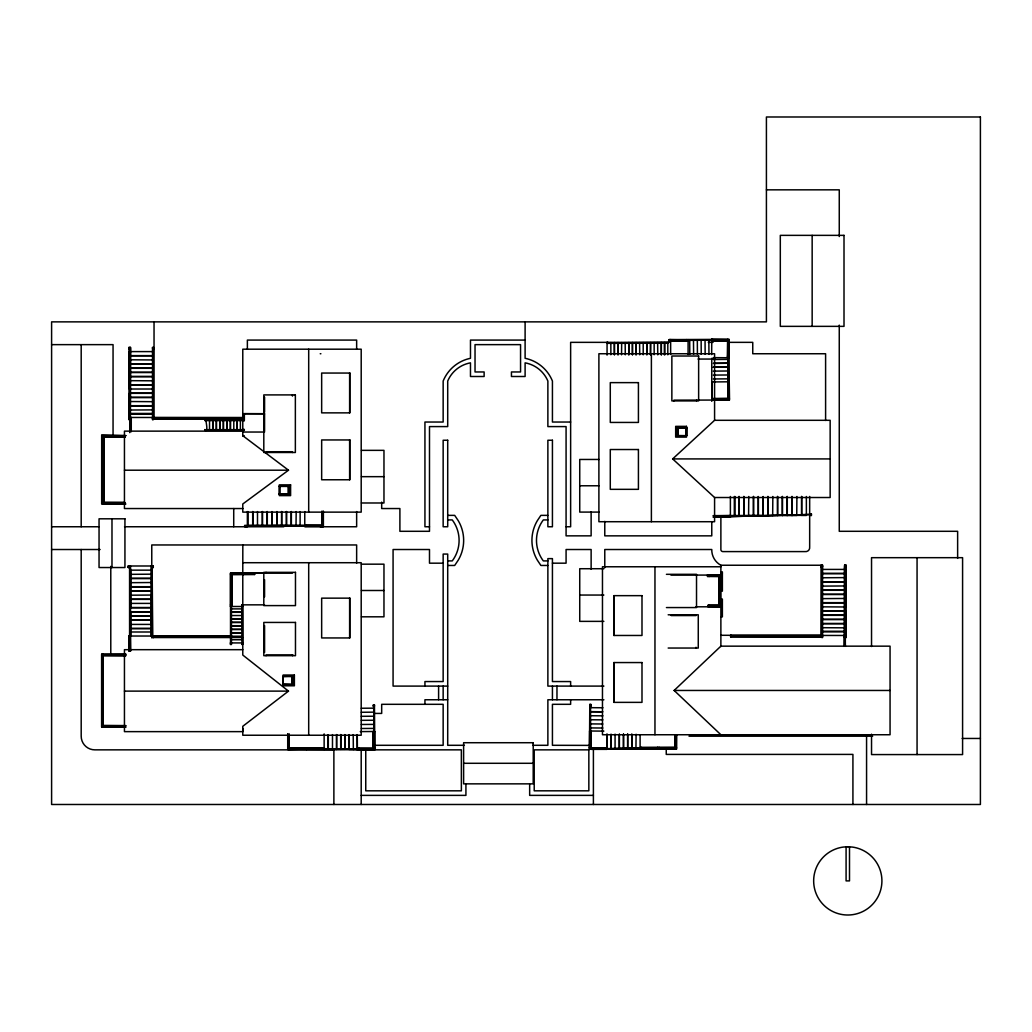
<?xml version="1.0" encoding="UTF-8"?>
<svg xmlns="http://www.w3.org/2000/svg" width="1032" height="1032" viewBox="0 0 1032 1032"><rect width="100%" height="100%" fill="white"/><g stroke="black" fill="none" stroke-linecap="round" stroke-linejoin="round"><path stroke-width="1.5" d="M373.713 731.495L374.1 706.456L374.087 731.495M669.123 339.605L711.77 340.354L711.77 339.412L669.123 339.605L669.123 341.128L688.099 341.128L669.123 341.128M711.77 340.354L688.099 339.98M728.141 381.801L728.141 357.756L728.863 357.756L729.056 381.801M728.502 381.801L728.515 357.756M821.614 635.286L821.807 566.762L822.001 635.286L822.014 631.262L845.763 631.262M720.878 635.286L845.144 635.48L844.37 635.286L844.576 565.239L846.085 565.239L846.085 637.595L845.324 637.595M844.576 635.286L844.563 566.762L846.085 566.762L844.576 566.762M607.409 343.217L667.807 343.217L607.242 343.333L607.242 342.353L607.242 343.333M676.541 734.694L676.541 748.961L589.453 749.219L589.801 704.456L590.923 704.456L590.91 705.978L589.788 705.965L589.801 704.456M590.356 731.017L590.162 705.978L590.162 731.004M606.88 749.361L606.997 734.178L606.88 749.361L590.975 749.361L591.117 731.004L589.595 731.004L589.453 749.219L640.111 748.019L640.111 748.961L676.541 748.961M711.654 354.595L711.77 339.412L729.198 339.541L729.056 357.756L727.534 357.756L727.676 339.412M287.722 733.881L287.722 749.451L328.163 748.742L328.163 734.745M283 676.502L292.869 676.024L292.869 684.809L283 684.332L283 676.502L292.43 676.592L292.43 684.229L283 684.332M686.732 435.646L677.198 436.123L677.198 427.338L686.732 427.816L686.732 435.646L677.624 435.543L677.624 427.906L686.732 427.816M241.875 604.971L242.778 604.971L241.875 604.971L241.875 606.494L242.778 606.494L230.523 606.494L231.426 606.494M231.852 574.437L230.523 574.63L254.594 574.502L254.594 572.979L232.045 572.992L232.045 604.971L230.523 604.971L231.426 604.971L231.426 644.432L230.523 644.432L230.523 573.108L230.523 606.494M231.426 642.923L230.523 642.923L242.778 642.923L241.875 642.923L241.875 644.432L242.778 644.432L241.875 644.432M708.197 605.487L708.081 606.803L708.081 605.294L720.349 605.294L708.081 605.294M708.881 605.487L708.881 606.623M719.549 605.487L719.549 606.623M730.643 636.808L730.643 635.286L730.643 636.808L822.568 636.808L730.759 636.615M731.43 635.48L731.43 636.615M374.448 704.933C375.003 708.468 371.675 704.701 374.448 704.933L374.797 749.709L287.722 749.451M590.923 704.456L589.943 704.637M130.509 348.945L129 348.945L130.509 348.945L130.329 417.47L130.509 347.423L129 347.423L129 419.766L129.761 419.766M130.329 348.752L130.509 347.423M152.71 348.752L154.039 348.945L152.71 348.752C151.369 346.507 155.806 347.784 152.71 347.616M129.748 418.979L131.27 418.979L129 418.979M152.517 417.47L152.517 418.979L243.32 419.108M154.039 417.47L154.039 418.979L154.039 321.868M153.278 567.497L151.769 567.497L153.278 567.497L153.278 565.988L128.239 565.988L128.239 567.497L129.761 567.497L129.955 636.022L129 636.022L129 651.205M129.568 566.168L129.761 636.808M153.278 565.988L153.097 567.316M129.194 637.35L130.329 637.35M231.594 636.022L129 636.022L130.522 636.022M356.646 563.175L356.646 544.961L151.769 544.961L151.769 637.544L151.769 636.022M153.278 636.022L153.278 637.544L153.278 636.022L152.336 636.022L152.143 567.497L152.71 636.022M231.852 604.971L232.045 573.108M241.991 574.321L241.991 573.186M254.594 572.979L254.594 574.502M125.775 727.083L101.678 727.083L101.678 654.236L125.969 654.236M711.77 340.934L711.77 339.412L711.77 340.934L729.005 340.87L729.056 357.756L729.198 339.541L711.77 339.412M713.099 339.605L713.099 340.741M729.198 339.541L711.964 339.605M727.534 357.756L727.676 339.541M373.326 732.823L374.474 732.823M673.935 400.906L673.935 400.158L729.392 400.016L729.25 381.801L727.728 381.801L729.25 381.801L729.392 400.016L713.551 400.145M729.25 381.801L711.822 381.943L711.964 400.158L729.392 400.016M713.293 398.829L713.293 399.965M373.287 749.709L374.797 749.709L374.797 748.187L373.287 748.187L373.468 749.516M374.797 748.187L357.382 748.329L357.265 734.655M727.87 400.016L727.921 381.995M713.293 515.832L730.385 515.639M707.552 576.475L707.552 574.966L707.552 576.475L720.349 576.604L719.02 576.411M720.155 605.294L720.349 575.082L720.349 606.803L708.197 606.623M590.975 749.219L591.117 731.004M589.453 749.219L590.781 749.026M606.687 748.032L589.453 747.697L606.687 748.032L606.687 749.168M821.046 566.762L822.568 566.762L821.046 566.762L821.807 566.762L821.807 637.595M821.046 636.938L821.046 565.239L822.568 565.239L822.568 637.595M844.576 565.239L846.085 565.239M821.046 636.808L821.046 635.286M730.759 635.48L822.568 635.286M720.878 734.745L674.141 690.46L720.878 646.161L890.061 646.161L890.061 734.745L602.469 734.745L602.469 566.774L720.878 566.774M672.645 458.918L714.583 420.308L830.154 420.308L830.154 497.514L714.583 497.514L672.645 458.918L830.154 458.918M809.888 515.265L811.41 515.458L811.41 513.936L809.668 513.936L809.888 515.265L811.41 515.458M811.41 513.936L811.191 515.265M304.762 511.575L304.762 526.539L323.377 526.539L323.377 511.253M306.091 525.469L306.091 526.385M242.778 574.695L242.778 655.049L288.496 691.118L242.778 726.296L242.778 735.236L361.2 735.236L361.2 562.711L242.778 562.711M608.39 342.482L608.558 343.333M288.496 470.205L242.778 503.99L242.778 512.13L361.2 512.13L361.2 349.19L242.778 349.19L242.778 435.685L288.496 470.205L124.446 470.205M244.842 526.604L244.623 525.52L246.364 525.52L246.364 526.759L244.842 526.604L244.623 525.52M244.842 525.675L246.364 525.52M289.089 485.84L279.208 486.317L289.089 485.84L289.089 494.625L279.208 494.147L289.089 494.625M292.869 676.024L292.004 676.502L292.004 684.332L292.869 684.809M677.198 436.123L678.076 435.646L678.076 427.816L677.198 427.338M242.971 414.477L244.107 414.477M244.3 413.767L244.3 420.553L244.3 413.767L242.778 413.767L242.778 420.553M244.107 419.869L204.839 419.766L205.033 420.45M206.361 420.553C204.723 417.973 209.251 433.195 204.839 429.531L204.839 430.318L244.3 430.318L244.3 429.531C242.391 428.719 242.391 431.131 244.3 430.318M244.3 429.531L244.107 430.215M606.868 748.6L640.111 748.213L636.086 748.252M606.88 748.781L640.111 748.394M688.099 340.367L711.783 340.173M713.267 359.51L728.153 359.394M713.396 367.224L728.205 367.095L713.254 367.25M713.293 371.12L728.244 370.991M713.318 375.093L728.269 374.977M713.344 378.963L728.295 378.847M373.481 705.14L374.319 705.127M373.481 706.275L374.319 706.262M361.303 708.249L373.726 708.158M361.329 712.274L373.752 712.157M361.316 716.311L373.778 716.221M361.342 720.336L373.816 720.246M361.368 724.477L373.842 724.387M361.406 728.502L373.881 728.411M360.271 731.611L374.655 731.495L374.616 749.516M370.049 749.748L357.382 749.838L357.382 748.329L373.287 748.51M153.084 417.47L153.278 348.945L153.084 417.47L153.071 413.445L129.322 413.445M766.415 189.836L839.261 189.836L839.261 236.547M525.107 340.083L470.476 340.083L470.476 358.298A37.681 37.681 0 0 0 443.154 381.053L443.154 422.036L424.939 422.036L424.939 526.759L429.493 526.759M711.964 340.741L727.676 340.831M708.287 342.353L713.048 342.353M728.927 342.353L752.754 342.353L752.754 353.744L825.6 353.744L825.6 420.45M608.558 342.856L669.123 342.366L570.632 342.353L570.632 526.759L566.078 526.759M51.6 344.636L113.056 344.636L113.056 435.194M129 347.423L130.329 347.616M129 351.835L129.761 351.835M152.517 351.835L153.278 351.835M320.23 353.744L320.887 353.744M129.322 355.627L152.968 355.627M129.322 355.769L152.852 355.769M727.728 357.562L728.863 357.562M698.058 359.059L714.583 359.059M130.896 359.794L153.071 359.949L153.071 363.974L130.909 363.974M130.896 364.115L152.968 364.115L152.968 368.14L130.896 368.14M130.909 368.295L153.071 368.295L153.071 372.32L130.909 372.32M130.896 372.475L152.968 372.475L152.968 380.666M130.896 376.487L152.968 376.487M130.896 376.641L152.968 376.641M130.896 380.666L153.071 380.821L153.071 389.012L130.909 389.012M130.909 384.846L153.071 384.846M130.909 384.988L153.071 384.988M131.309 393.192L152.813 393.192M130.896 393.334L152.852 393.334M130.896 397.359L152.852 397.359M130.896 397.513L152.852 397.513M711.964 398.636L729.392 398.494L711.964 398.636L711.964 400.158M130.896 401.538L152.968 401.68M130.896 405.705L152.968 405.705L152.813 389.167M130.909 405.86L153.175 405.86L153.175 409.885L129.322 410.027M244.365 413.677L264.579 413.677M130.896 414.051L152.968 414.051L152.968 410.027M243.887 417.599L129.748 417.47L131.27 417.47L131.27 431.75M152.71 417.663L243.539 417.663M152.71 418.798L243.539 418.889M206.361 420.024L242.778 420.024M206.361 420.282L242.778 420.282M204.839 420.553L244.3 420.553M570.632 422.036L552.43 422.036L552.43 381.053A37.681 37.681 0 0 0 525.107 358.298L525.107 321.868M206.361 429.673L242.778 429.673M206.361 430.047L242.778 430.047M204.839 430.318L206.361 430.318M242.778 431.131L124.446 431.131L124.446 508.544L242.907 508.544M242.778 432.034L264.514 432.034M124.911 503.797L102.439 503.977L102.439 435.685L125.865 435.685M361.471 450.352L383.969 450.352L383.969 502.984L361.471 502.984M266.062 451.732L292.456 451.732L292.456 452.493M599.024 459.459L579.739 459.459L579.739 512.091L599.024 512.091M361.471 476.668L383.969 476.668M579.739 485.775L599.024 485.775M279.285 486.42L288.637 486.42L288.637 494.057L279.285 494.057M124.911 502.468L102.439 502.468L124.911 502.558M125.878 503.99L101.678 503.99L101.678 434.846L125.814 435.594M447.707 515.368L454.686 515.368L458.221 520.631A38.713 38.713 0 0 1 458.221 560.183L454.686 565.459L447.707 565.459M547.876 515.368L540.884 515.368L537.362 520.631A38.713 38.713 0 0 0 537.362 560.183L540.884 565.459L547.876 565.459M748.768 515.368L763.035 515.316L763.035 496.844M796.91 515.368L801.554 515.368L801.554 496.495M713.293 515.639L748.587 515.458L748.768 496.495M713.293 516.967L730.385 517.161L713.293 517.161M447.707 519.922L452.261 519.922A34.146 34.146 0 0 1 452.261 560.905L447.707 560.905M547.876 519.922L543.322 519.922A34.146 34.146 0 0 0 543.322 560.905L547.876 560.905M304.762 525.314L323.377 525.314L286.561 525.159L286.561 511.562M322.048 525.662L323.184 525.662M304.762 526.539L323.377 526.539M51.6 526.759L98.853 526.759M124.537 526.759L283.8 526.759M320.23 526.759L356.646 526.759L356.646 511.575M51.6 549.514L100.104 549.514M443.154 563.175L429.493 563.175L429.493 549.514L393.076 549.514L393.076 686.099L447.707 686.099M552.43 563.175L566.078 563.175L566.078 549.514L591.13 549.514L591.13 569.251M361.471 564.169L383.969 564.169L383.969 616.813L361.471 616.813M604.778 567.729L604.778 549.514L711.77 549.514A17.402 17.402 0 0 0 720.878 565.239L822.568 565.239M128.239 567.497L129.761 567.497L129.581 636.022M603.849 568.722L579.739 568.722L579.739 621.367L603.849 621.367M129.761 568.864L130.522 568.864M844.176 569.419L822.117 569.419L822.22 577.623M821.807 569.651L822.568 569.651M151.472 570.154L130.858 570.154L130.858 607.564L151.562 607.564L151.562 599.373L130.858 599.373M720.878 571.883L722.374 571.883L722.374 591.155L720.878 591.155M254.04 572.773L265.288 572.773M230.523 573.108L292.482 573.108M230.716 573.302L231.852 573.302M822.117 573.444L844.176 573.444M720.878 573.521L722.374 573.521M822.22 573.598L844.189 573.598M130.858 574.334L151.472 574.179M232.045 574.321L254.414 574.308M666.427 574.321L696.523 574.321L696.523 607.564L666.427 607.564M707.552 574.966L720.155 575.275M670.942 575.082L720.878 575.082M844.189 577.623L822.014 577.765L822.014 581.79L844.176 581.79M130.858 578.359L151.381 578.359M130.858 578.5L151.562 578.5M844.176 581.945L822.117 581.945L822.117 585.97M130.858 582.68L151.562 582.525M844.176 585.97L822.014 586.112L822.014 590.136L844.176 590.136M130.858 586.705L151.472 586.705M130.858 586.847L151.562 586.847M844.176 590.291L822.117 590.291L822.014 606.829L845.311 606.984M361.471 590.498L383.969 590.498M130.858 590.872L151.562 590.872M130.858 591.026L151.472 591.026M822.117 594.316L844.176 594.316M822.117 594.458L844.176 594.458M130.858 595.193L151.472 595.051M579.739 595.051L603.849 595.051M720.194 597.347L719.278 597.257L719.291 598.857L720.194 598.857M822.014 598.637L844.176 598.483M720.878 599.063L722.374 599.063L722.374 616.852L720.878 616.852M130.858 599.218L151.472 599.218L151.472 595.193M822.014 602.662L844.176 602.662M822.014 602.804L844.176 602.804M130.858 603.398L151.562 603.398M242.778 604.842L264.514 604.842M695.826 606.803L720.878 606.803M130.561 607.719L151.343 607.719L151.472 624.27M231.271 608.893L242.03 608.893M822.272 611.009L845.311 611.009M822.22 611.15L844.189 611.15M130.561 611.744L151.343 611.744M151.381 611.886L130.858 611.886L130.858 636.022M231.271 612.066L242.03 612.066M231.271 612.311L242.03 612.311M668.168 614.801L698.264 614.801L698.264 648.044L668.168 648.044M822.22 615.175L844.189 615.175M822.22 615.33L844.189 615.33M231.271 615.536L242.03 615.536M671.135 615.562L696.007 615.562L696.007 614.801M130.858 615.91L151.381 615.91M130.858 616.065L151.381 616.065M231.271 618.71L242.03 618.71M231.271 619.045L242.03 619.045M822.22 619.355L844.189 619.355M822.117 619.497L844.176 619.497M231.271 622.219L242.03 622.219M231.271 622.554L242.03 622.554M844.176 623.522L822.117 623.522L822.272 606.984M844.163 623.676L821.911 623.676L821.911 627.701L845.763 627.843M130.858 624.412L151.652 624.412L151.652 628.436L130.858 628.436M231.271 625.715L242.03 625.715M231.271 626.05L242.03 626.05M130.858 628.591L151.472 628.591L151.472 632.616M231.271 629.223L242.03 629.223M231.271 629.559L242.03 629.559M844.176 631.868L822.117 631.868L822.117 627.843M130.858 631.997L151.562 631.997L151.562 636.022M231.271 632.732L242.03 632.732M231.271 633.067L242.03 633.067M151.949 636.215L242.03 636.241M846.085 636.808L843.815 636.808L845.324 636.808M151.769 637.544L242.778 637.544M231.271 639.75L242.03 639.75M230.639 644.252L231.426 644.432M242.778 649.683L124.446 649.683L124.446 731.636L242.907 731.636L242.855 728.605M101.871 654.43L125.775 654.327M292.895 654.92L266.062 654.92L266.062 655.681M283.271 676.218L293.462 676.218L293.462 684.616L283.271 684.616M603.888 686.099L547.876 686.099L547.876 558.622L552.43 558.622L552.43 681.559L570.632 681.559L570.632 686.099M674.141 690.46L890.061 690.46M124.446 691.118L288.496 691.118M447.707 699.761L424.939 699.761L424.939 704.314M603.888 699.761L547.876 699.761L547.876 745.298L532.693 745.298M373.868 713.422L381.685 713.422L381.685 704.314L443.154 704.314L443.154 745.298L374.268 745.298M125.775 725.586L101.678 725.573L125.775 725.754M101.871 726.889L125.775 726.979M603.849 731.12L589.595 731.004L590.923 731.198M373.145 731.495L374.655 731.495L373.145 731.495L373.145 748.329M689.015 736.19L872.646 736.19M962.185 738.461L980.4 738.461M464.4 745.298L447.707 745.298L447.707 554.068L443.154 554.068L443.154 681.559L424.939 681.559L424.939 686.099M640.304 747.632L676.541 747.452L640.111 747.452L640.304 748.781M615.227 748.858L627.598 748.884L627.598 734.1M606.88 749.038L615.072 749.038L615.072 734.126M332.343 749.232L328.318 749.232L328.318 734.836M357.382 749.529L349.177 749.529L349.177 734.616M463.613 763.293L533.209 763.293M361.2 795.375L465.922 795.375L465.922 784.423M593.4 795.375L529.661 795.375L529.661 784.539M154.039 348.945L153.278 348.945L153.278 419.766M242.778 413.677L264.514 413.767M713.215 357.64L729.056 357.756M589.93 705.785L590.91 705.978M590.536 707.668L602.959 707.771M590.51 711.68L602.869 711.77L590.51 711.693M590.472 715.731L602.946 715.834M590.446 719.756L602.92 719.859M590.407 723.896L602.882 724M590.381 727.921L602.856 728.024M324.151 748.69L357.395 749.077L357.382 749.838L461.368 749.851L461.368 790.822L365.754 790.822L365.754 749.851M670.645 341.128L670.645 339.605L670.645 354.466M843.995 635.48L843.905 646.38M102.439 435.685L102.529 503.977M103.768 503.797L103.948 435.685L103.768 503.977M151.769 565.988L151.949 567.316M128.239 565.988L128.432 567.316M728.141 357.769L728.321 381.814M708.855 340.199L708.958 354.221M705.049 340.225L705.153 354.26M701.128 340.25L701.231 354.286M697.322 340.289L697.426 354.324M693.491 340.315L693.607 354.286M689.698 340.354L689.802 354.324M373.7 706.456L373.907 731.507M373.339 704.946L373.352 706.468M957.632 558.389L957.632 531.299L839.261 531.299L839.261 325.132M917.061 557.68L917.061 754.573M871.537 646.509L871.537 557.68L962.585 557.68L962.585 754.573L871.537 754.573L871.537 734.203M866.57 736.19L866.57 804.483M852.922 804.483L852.922 754.405L666.246 754.405L666.246 748.174M849.504 846.872L849.504 880.889L846.085 880.889L846.085 846.872M845.905 565.433L845.905 566.568M845.763 569.419L845.763 606.829M845.763 611.15L845.763 635.286M845.324 566.762L845.324 646.38L845.144 635.48M844.757 565.433L844.757 566.568M822.375 565.433L822.375 566.568M822.375 635.48L822.375 636.615M821.24 565.433L821.24 566.568M812.158 235.361L812.158 326.357M809.668 496.457L809.668 547.037A4.025 4.025 0 0 1 805.115 551.591L722.916 551.591A2.038 2.038 0 0 1 720.878 549.514L720.878 515.768M806.366 496.495L806.366 515.458L801.722 515.458L801.722 496.495M796.91 496.495L796.743 515.548L763.203 515.548L763.203 496.508M792.099 496.508L792.099 515.548M791.918 496.495L791.918 515.458M787.287 496.495L787.287 515.458M787.106 496.508L787.106 515.548M782.462 496.508L782.462 515.548M782.295 496.495L782.295 515.458M777.651 496.495L777.651 515.458M777.483 496.495L777.483 515.458M772.839 496.495L772.671 515.548M768.027 496.508L768.027 515.548M767.847 496.508L767.847 515.548M758.391 496.844L758.391 515.316M758.223 496.495L758.223 515.368M753.579 496.495L753.579 515.368M753.412 496.495L753.412 515.368M743.956 496.495L743.956 515.458M743.775 496.508L743.775 515.639M739.131 496.508L739.131 515.639M738.964 496.495L738.964 515.458M735.029 496.508L735.029 515.548M734.32 496.495L734.32 515.458M730.385 496.482L730.385 517.161M730.192 515.832L730.192 516.967M729.056 381.995L729.198 399.823M727.728 381.801L727.87 400.158M720.878 565.239L720.878 646.548M719.575 605.384L719.575 606.713M719.02 575.275L718.917 605.294L718.827 574.966M714.583 398.61L714.583 353.744L598.895 353.744L598.895 521.715L714.583 521.715L714.583 497.514M714.583 399.707L714.583 420.308M712.157 398.829L712.157 399.965M711.77 358.298L711.77 401.319M711.77 522.205L711.77 535.853L604.778 535.853L604.778 521.392M708.984 605.294L708.984 606.803M696.548 400.158L696.548 400.906M696.007 647.283L696.007 648.044M688.099 339.605L688.099 354.466M687.905 339.799L687.905 340.934M686.125 427.906L686.125 435.543M676.45 734.694L676.347 748.781M675.212 734.694L675.018 748.961L675.018 734.694M669.317 339.799L669.317 340.934M667.807 342.572L667.807 354.802M664.866 342.572L664.866 354.75M664.337 342.572L664.337 354.802M661.383 342.572L661.383 354.75M661.254 342.572L661.254 354.853M657.642 342.572L657.771 354.853M654.959 566.774L654.959 734.745M654.159 342.572L654.159 354.75M651.385 353.744L651.385 521.715M646.948 342.572L646.948 354.698M646.819 342.856L646.819 354.724M643.207 342.572L643.207 354.802M640.111 734.952L640.111 748.961M639.595 342.572L639.724 354.802M636.112 342.572L636.112 354.802M635.983 342.572L635.983 354.75M636.086 734.255L635.944 748.742L631.919 748.742L631.919 734.345M632.513 342.572L632.513 354.75M632.384 342.572L632.384 354.75M631.765 734.113L631.765 748.961L627.74 748.961L627.74 734.113M628.901 342.572L628.901 354.75M628.772 342.572L628.772 354.802M625.16 342.572L625.289 354.802M623.573 734.1L623.573 748.884M623.418 734.1L623.418 748.884M621.677 342.572L621.548 354.802M619.394 734.1L619.394 748.884M619.252 734.371L619.252 748.858M618.078 342.572L618.078 354.802M617.949 342.572L617.949 354.698M614.466 342.572L614.466 354.698M614.337 342.572L614.337 354.75M614.053 595.658L614.053 635.467M614.053 662.557L614.053 702.366M610.854 342.572L610.854 354.75M607.061 342.353L607.061 355.111M593.4 748.419L593.4 804.483M591.13 511.756L591.13 535.853L566.078 535.853L566.078 426.59L547.876 426.59L547.876 381.053A30.573 30.573 0 0 0 525.107 362.851L525.107 376.499L511.446 376.499L511.446 371.959L520.554 371.959L520.554 344.636L475.03 344.636L475.03 371.959L484.124 371.959L484.124 376.499L470.476 376.499L470.476 362.851A30.573 30.573 0 0 0 447.707 381.053L447.707 426.59L429.493 426.59L429.493 531.299L399.9 531.299L399.9 508.544L381.685 508.544L381.685 502.12M590.536 705.978L590.549 731.004M590.162 745.388L552.43 745.298L552.43 704.314L570.632 704.314L570.632 699.761M589.788 731.198L589.788 747.839M556.97 686.099L556.97 699.761M552.43 686.099L552.43 699.761M443.154 686.099L443.154 699.761M438.6 686.099L438.6 699.761M373.326 731.688L373.287 749.838M361.2 749.851L361.2 804.483M357.575 748.51L357.575 749.658M357.24 734.616L357.24 749.529M356.646 349.19L356.646 340.083L247.37 340.083L247.37 349.19M353.202 734.616L353.357 749.529M349.616 373.055L349.616 412.865M349.616 439.955L349.616 479.764M349.616 598.147L349.616 637.944M349.035 734.848L349.035 749.348L345.01 749.348L345.01 734.848M344.856 734.591L344.856 749.374L332.485 749.451L332.485 734.603M340.831 734.591L340.831 749.374M340.689 734.591L340.689 749.374M336.664 734.591L336.664 749.374M336.509 734.603L336.509 749.451M333.878 804.483L333.878 749.851L94.854 749.851A13.635 13.635 0 0 1 81.193 736.19L81.193 549.514M324.138 733.881L324.138 749.451M323.184 511.33L323.184 526.385M308.697 349.19L308.697 512.13M308.697 562.711L308.697 735.236M304.956 525.469L304.956 526.385M300.119 511.575L300.119 525.236M296.184 511.562L296.016 525.314M292.727 676.218L292.727 684.616M292.456 394.908L292.456 396.082M292.495 654.92L292.495 655.681M291.372 511.588L291.372 525.314M291.205 511.562L291.205 525.159M289.231 734.152L289.231 749.451L289.05 734.152M288.212 486.317L288.212 494.147M287.812 734.152L287.902 749.258M286.38 511.55L286.38 525.095L272.113 525.056L272.113 511.808M281.736 511.55L281.736 525.095M281.568 511.55L281.568 525.095M279.788 486.42L279.788 494.057M276.924 511.55L276.924 525.095M276.757 511.808L276.757 525.056M271.945 511.575L271.945 525.236L248.041 525.236L248.041 511.575M267.301 511.575L267.301 525.236M267.12 511.575L267.12 525.236M266.062 572.347L266.062 573.108M264.579 397.127L264.579 412.181M264.566 414.167L264.566 431.35M264.566 579.674L264.566 596.857M264.579 625.547L264.579 652.43M262.489 511.575L262.489 525.236M262.309 511.562L262.309 525.159M257.497 511.562L257.497 525.159M252.853 511.562L252.853 525.159M252.685 511.575L252.685 525.236M247.37 511.575L247.37 526.759M246.145 525.675L246.145 526.604M242.83 544.961L242.778 573.108M242.481 606.494L242.623 642.923M242.03 606.494L242.03 642.923M240.379 420.411L240.379 429.673M237.205 420.411L237.205 429.673M236.973 420.411L236.973 429.673M233.8 420.411L233.8 429.673M233.722 508.544L233.722 526.759M231.129 606.494L231.129 642.923M230.575 420.411L230.575 429.673M230.523 642.923L230.523 644.432M230.239 420.411L230.239 429.673M227.066 420.411L227.066 429.673M226.73 420.411L226.73 429.673M223.557 420.411L223.557 429.673M223.222 420.411L223.222 429.673M220.048 420.411L220.048 429.673M219.713 420.411L219.713 429.673M216.539 420.411L216.539 429.673M216.204 420.411L216.204 429.673M213.031 420.411L213.031 429.673M212.695 420.411L212.695 429.673M209.535 420.411L209.535 429.673M153.845 347.616L153.845 348.752M152.852 359.794L152.968 351.602L129.322 351.602L129.322 389.012M152.517 347.423L152.517 419.766M151.007 565.988L151.007 636.022M130.522 565.988L130.522 651.205L130.329 636.215M129.942 417.663L129.942 431.75M129.761 348.945L129.748 432.64M129.181 347.616L129.181 348.752M129.322 393.334L129.322 417.47M129.194 636.215L129.194 651.205M111.985 518.812L111.985 567.535M110.785 566.375L110.785 654.236M101.678 654.236L101.678 727.083M81.193 344.636L81.193 526.759M102.62 437.013L124.911 437.194L102.62 437.013M101.871 655.565L125.775 655.655L101.871 655.565M103.2 654.236L103.2 727.083L103.2 654.236M243.32 572.992L243.32 574.514L243.32 572.992M253.266 574.308L253.085 572.979L253.266 574.308M686.77 340.934L686.577 339.605L686.77 340.934M305.356 749.258L305.175 747.929L305.356 749.258M306.685 747.929L306.685 749.451L306.685 747.929M322.81 749.258L322.629 747.929L322.81 749.258M324.138 747.929L287.722 747.929L324.138 747.929M729.056 356.233L727.534 356.233L729.056 356.233M358.904 748.329L358.904 749.838L358.904 748.329M727.921 383.13L729.25 383.323L727.921 383.13M729.056 516.967L728.863 515.639L729.056 516.967M709.061 574.966L709.061 576.475L709.061 574.966M589.788 732.333L591.117 732.527L589.788 732.333M605.552 749.168L605.358 747.839L605.552 749.168M641.633 747.452L641.633 748.961L641.633 747.452M657.758 748.781L657.565 747.452L657.758 748.781M659.087 747.452L659.087 748.961L659.087 747.452M322.048 526.385L321.945 511.33L322.048 526.385M847.788 846.769L843.337 847.053A34.12 34.12 0 0 0 819.008 899.22A34.12 34.12 0 0 0 876.568 899.22A34.12 34.12 0 0 0 852.251 847.053L847.788 846.769M809.656 514.504L730.385 516.593L809.656 514.504M243.81 435.685L242.778 435.697L243.81 435.685M728.179 363.238L713.357 363.354L728.179 363.251M304.762 525.778L246.364 526.294L304.762 525.778M980.4 116.99L766.415 116.99L766.415 321.868L51.6 321.868L51.6 804.483L980.4 804.483L980.4 116.99M844.008 235.361L780.308 235.361L780.308 326.357L844.008 326.357L844.008 235.361M698.638 356.014L671.858 356.014L671.858 400.906L698.638 400.906L698.638 356.014M349.822 373.055L321.661 373.055L321.661 412.865L349.822 412.865L349.822 373.055M638.421 382.627L610.286 382.627L610.286 422.436L638.421 422.436L638.421 382.627M295.358 394.908L263.805 394.908L263.805 452.493L295.358 452.493L295.358 394.908M686.499 426.358L675.676 426.358L675.676 437.104L686.499 437.104L686.499 426.358M686.409 427.532L676.553 427.532L676.553 435.93L686.409 435.93L686.409 427.532M349.822 439.955L321.661 439.955L321.661 479.764L349.822 479.764L349.822 439.955M447.707 440.251L443.154 440.251L443.154 526.759L447.707 526.759L447.707 440.251M552.43 440.251L547.876 440.251L547.876 526.759L552.43 526.759L552.43 440.251M638.421 449.526L610.286 449.526L610.286 489.336L638.421 489.336L638.421 449.526M290.598 484.859L279.324 484.859L279.324 495.618L290.598 495.618L290.598 484.859M289.682 486.033L279.491 486.033L279.491 494.444L289.682 494.444L289.682 486.033M124.936 518.812L99.046 518.812L99.046 567.535L124.936 567.535L124.936 518.812M295.475 572.347L263.805 572.347L263.805 605.603L295.475 605.603L295.475 572.347M641.994 595.658L613.846 595.658L613.846 635.467L641.994 635.467L641.994 595.658M349.822 598.147L321.661 598.147L321.661 637.944L349.822 637.944L349.822 598.147M151.381 620.09L130.858 620.09L151.472 620.245M295.475 622.438L263.805 622.438L263.805 655.681L295.475 655.681L295.475 622.438M641.994 662.557L613.846 662.557L613.846 702.366L641.994 702.366L641.994 662.557M294.378 675.031L283.116 675.031L283.116 685.79L294.378 685.79L294.378 675.031M533.209 742.717L463.613 742.717L463.613 783.856L533.209 783.856L533.209 742.717M588.846 749.851L534.215 749.851L534.215 790.822L588.846 790.822L588.846 749.851M650.56 354.698L650.56 342.572L650.431 354.698M611.047 749.038L611.047 734.126L610.905 749.038"/></g></svg>
